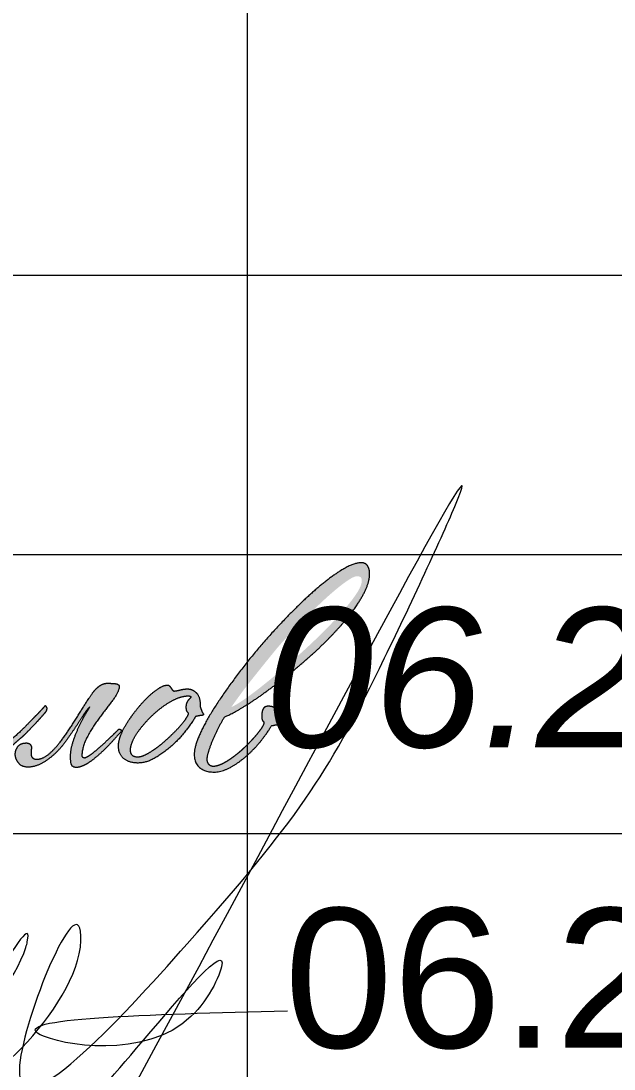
# Model space of a CAD drawing. Header units: millimetres. Extents: x 1982 to 10001982, y -1005230 to 4320529.
# Drawn here: x 2449517 to 2450578, y 1192359 to 1194237 of the extents above; entities that cross this region are included whole.
import ezdxf
from ezdxf.enums import TextEntityAlignment as Align

# ---------------------------------------------------------------- set-up
doc = ezdxf.new("R2010")
doc.units = ezdxf.units.MM
doc.layers.add('Level 50', color=7, linetype='Continuous', lineweight=0)
doc.layers.add('Level 63', color=7, linetype='Continuous', lineweight=0)
doc.styles.add('Arial', font='ariali.ttf')
doc.styles.add('GOST 2.304', font='cs_gost2304.shx')

# ---------------------------------------------------------------- blocks, each defined once
blk = doc.blocks.new('*U49')
at = {"layer": 'Level 63', "color": 7, "linetype": 'Continuous', "lineweight": 13}
blk.add_line((49.575, -23.7), (49.575, -29.2), dxfattribs=at)
at = {"layer": 'Level 63', "color": 7, "linetype": 'Continuous', "lineweight": 0}
for p, q in [((44.075, -26.7), (50.575, -26.7)), ((44.075, -27.2), (50.575, -27.2)), ((44.075, -27.7), (50.575, -27.7))]:
    blk.add_line(p, q, dxfattribs=at)
blk = doc.blocks.new('*U119')
at = {"linetype": 'Continuous', "lineweight": 0}
h = blk.add_hatch(color=5, dxfattribs=at)
edge = h.paths.add_edge_path()
edge.add_spline(control_points=[(557.8, -10.8), (560.6, -10.4), (562.9, -9.8), (565.3, -9.2), (566.5, -9.2)], knot_values=[0, 0, 0, 0.5, 0.5, 1, 1, 1], degree=2, periodic=0)
edge.add_spline(control_points=[(566.5, -9.2), (571.3, -8.4), (568.5, -5.2), (567.7, -4.4), (566.7, -1.7), (565.7, 1.1), (564.5, 4.3)], knot_values=[0, 0, 0, 0.333333, 0.333333, 0.666667, 0.666667, 1, 1, 1], degree=2, periodic=0)
edge.add_spline(control_points=[(564.5, 4.3), (564.5, 5.1), (564.7, 5.7), (564.9, 6.3), (564.9, 7.1), (564.9, 12.7), (562.5, 15.9), (560.2, 19), (552.6, 19), (547, 19), (544.8, 14.9), (542.7, 10.7), (542.7, 3.9), (542.7, -1.3), (544, -3), (545.4, -4.8), (546.2, -5.6)], knot_values=[0, 0, 0, 0.125, 0.125, 0.25, 0.25, 0.375, 0.375, 0.5, 0.5, 0.625, 0.625, 0.75, 0.75, 0.875, 0.875, 1, 1, 1], degree=2, periodic=0)
edge.add_spline(control_points=[(546.2, -5.6), (546.2, -8.8), (542.1, -15), (537.9, -21.1), (531.3, -28.7), (524.7, -36.3), (516.4, -44.2), (508, -52.2), (499.5, -58.5), (490.9, -64.9), (482.8, -69.1), (474.6, -73.3), (468.7, -73.3), (464.3, -73.3), (461.7, -70.3), (459.1, -67.3), (459.1, -61.7), (459.1, -57), (462.3, -47.4), (465.5, -37.9), (469.8, -27.9), (474.2, -18), (478.8, -9.4), (483.4, -0.9), (485.8, 2.7)], knot_values=[0, 0, 0, 0.083333, 0.083333, 0.166667, 0.166667, 0.25, 0.25, 0.333333, 0.333333, 0.416667, 0.416667, 0.5, 0.5, 0.583333, 0.583333, 0.666667, 0.666667, 0.75, 0.75, 0.833333, 0.833333, 0.916667, 0.916667, 1, 1, 1], degree=2, periodic=0)
edge.add_spline(control_points=[(485.8, 2.7), (497.3, 7.5), (513.4, 17.2), (529.5, 26.9), (547.6, 40.1), (565.7, 53.2), (585.2, 68.9), (604.7, 84.6), (623, 101.3), (640.5, 117.2), (656, 133.9), (671.5, 150.6), (683.1, 166.3), (694.6, 182), (701.4, 196.3), (708.2, 210.6), (708.2, 222.2)], knot_values=[0, 0, 0, 0.125, 0.125, 0.25, 0.25, 0.375, 0.375, 0.5, 0.5, 0.625, 0.625, 0.75, 0.75, 0.875, 0.875, 1, 1, 1], degree=2, periodic=0)
edge.add_spline(control_points=[(708.2, 222.2), (708.2, 230.1), (705, 234.7), (701.8, 239.3), (695, 239.3), (684.3, 239.3), (667.4, 229.3), (650.5, 219.4), (630.6, 202.5), (610.7, 185.6), (588.6, 163.3), (566.5, 141.1), (545.2, 116.6), (524, 92.2), (504.9, 66.7), (485.8, 41.3), (471, 18.2), (456.3, -4.9), (447.8, -23.9), (439.2, -43), (439.2, -55.4), (439.2, -68.5), (447.8, -75.2), (456.3, -82), (469.1, -82), (481.4, -82), (494.5, -74.8), (507.6, -67.7), (519.8, -56.9), (531.9, -46.2), (541.9, -33.7), (551.8, -21.1), (557.8, -10.8)], knot_values=[0, 0, 0, 0.0625, 0.0625, 0.125, 0.125, 0.1875, 0.1875, 0.25, 0.25, 0.3125, 0.3125, 0.375, 0.375, 0.4375, 0.4375, 0.5, 0.5, 0.5625, 0.5625, 0.625, 0.625, 0.6875, 0.6875, 0.75, 0.75, 0.8125, 0.8125, 0.875, 0.875, 0.9375, 0.9375, 1, 1, 1], degree=2, periodic=0)
edge = h.paths.add_edge_path(flags=16)
edge.add_spline(control_points=[(496, 17.6), (512.3, 41.1), (531, 64.5), (549.7, 88), (566.4, 108.3), (572.4, 115.4), (582.7, 126.6), (593.1, 137.7), (605, 149.9), (616.9, 162), (629.9, 174.3), (642.8, 186.7), (654.3, 196.4), (665.9, 206.2), (675, 212.3), (684.2, 218.5), (688.9, 218.5), (692.5, 218.5), (694.3, 217.1), (696.1, 215.7), (696.1, 211.3)], knot_values=[0, 0, 0, 0.1, 0.1, 0.2, 0.2, 0.3, 0.3, 0.4, 0.4, 0.5, 0.5, 0.6, 0.6, 0.7, 0.7, 0.8, 0.8, 0.9, 0.9, 1, 1, 1], degree=2, periodic=0)
edge.add_spline(control_points=[(696.1, 211.3), (696.1, 204.6), (689.3, 193.8), (682.6, 183.1), (671, 169.6), (659.5, 156), (644.6, 140.7), (629.7, 125.4), (613, 109.9), (595.4, 93.6), (577.7, 78.4), (560, 63.3), (544.3, 50.8), (528.6, 38.3), (515.9, 29.5), (503.1, 20.8), (496, 17.6)], knot_values=[0, 0, 0, 0.125, 0.125, 0.25, 0.25, 0.375, 0.375, 0.5, 0.5, 0.625, 0.625, 0.75, 0.75, 0.875, 0.875, 1, 1, 1], degree=2, periodic=0)
h = blk.add_hatch(color=5, dxfattribs=at)
edge = h.paths.add_edge_path()
edge.add_spline(control_points=[(210.3, 19.7), (208.7, 17.7), (205.1, 13.7), (201.5, 9.7), (196.4, 4.6), (191.2, -0.6), (185.2, -6.8), (179.3, -12.9), (173.3, -18.9), (162.2, -29.2), (152.2, -37.2), (142.3, -45.2), (137.9, -45.2), (134.7, -45.2), (133.7, -42.8), (132.7, -40.4), (132.7, -37.2), (132.7, -33.2), (134.3, -28), (135.9, -22.9), (137.9, -17.5), (139.9, -12.1), (141.5, -7.2), (143.1, -2.2), (143.1, 1.4), (143.1, 7), (140.1, 9.4), (137.1, 11.7), (132.3, 11.7), (130.3, 11.7), (126.3, 9.7)], knot_values=[0, 0, 0, 0.066667, 0.066667, 0.133333, 0.133333, 0.2, 0.2, 0.266667, 0.266667, 0.333333, 0.333333, 0.4, 0.4, 0.466667, 0.466667, 0.533333, 0.533333, 0.6, 0.6, 0.666667, 0.666667, 0.733333, 0.733333, 0.8, 0.8, 0.866667, 0.866667, 0.933333, 0.933333, 1, 1, 1], degree=2, periodic=0)
edge.add_spline(control_points=[(126.3, 9.7), (128.7, 13.7), (131.5, 18.9), (134.3, 24.1), (136.5, 29), (138.7, 34), (140.1, 38.2), (141.5, 42.4), (141.5, 44.8), (141.5, 53.9), (136.1, 58.3), (130.7, 62.7), (122.8, 62.7), (113.2, 62.7), (102.1, 56.1), (90.9, 49.5), (80, 39), (69.1, 28.4), (58.9, 15.1), (48.8, 1.8), (41, -12.1), (33.3, -26.1), (28.5, -39.2), (23.7, -52.3), (23.7, -62.3), (23.7, -68.2), (26.3, -73), (28.9, -77.8), (32.9, -77.8), (35.6, -77.8), (41.6, -73.6), (47.6, -69.4), (54.7, -63.7), (61.9, -57.9), (69.3, -51.3), (76.6, -44.8), (81.8, -40), (87, -35.2), (93.1, -29.8), (99.3, -24.5), (104.7, -19.9), (110, -15.3), (113.8, -12.1), (117.6, -9), (118, -9), (118.8, -9), (119.4, -9.7), (120, -10.5), (119.6, -11.7)], knot_values=[0, 0, 0, 0.041667, 0.041667, 0.083333, 0.083333, 0.125, 0.125, 0.166667, 0.166667, 0.208333, 0.208333, 0.25, 0.25, 0.291667, 0.291667, 0.333333, 0.333333, 0.375, 0.375, 0.416667, 0.416667, 0.458333, 0.458333, 0.5, 0.5, 0.541667, 0.541667, 0.583333, 0.583333, 0.625, 0.625, 0.666667, 0.666667, 0.708333, 0.708333, 0.75, 0.75, 0.791667, 0.791667, 0.833333, 0.833333, 0.875, 0.875, 0.916667, 0.916667, 0.958333, 0.958333, 1, 1, 1], degree=2, periodic=0)
edge.add_spline(control_points=[(119.6, -11.7), (118.8, -13.3), (117.4, -20.9), (116, -28.4), (116, -33.6), (116, -44), (119.2, -51.1), (122.4, -58.3), (129.5, -58.3), (134.3, -58.3), (140.7, -54.9), (147, -51.5), (153.2, -46.7), (159.4, -42), (165.1, -36.8), (170.9, -31.6), (175.3, -28), (179.3, -24.5), (185.2, -18.3), (191.2, -12.1), (197, -6), (202.7, 0.2), (207.1, 5.2), (211.5, 10.1), (212.3, 11.3)], knot_values=[0, 0, 0, 0.083333, 0.083333, 0.166667, 0.166667, 0.25, 0.25, 0.333333, 0.333333, 0.416667, 0.416667, 0.5, 0.5, 0.583333, 0.583333, 0.666667, 0.666667, 0.75, 0.75, 0.833333, 0.833333, 0.916667, 0.916667, 1, 1, 1], degree=2, periodic=0)
edge.add_spline(control_points=[(212.3, 11.3), (214.3, 15.7), (212.9, 17.7), (211.5, 19.7), (210.3, 19.7)], knot_values=[0, 0, 0, 0.5, 0.5, 1, 1, 1], degree=2, periodic=0)
edge = h.paths.add_edge_path(flags=16)
edge.add_spline(control_points=[(113.6, 10.9), (112, 9), (110.4, 7.6), (108.8, 6.2), (108.8, 5.4), (108.8, 4.6), (110.8, 3.4), (112.8, 2.2), (115.6, 1.4)], knot_values=[0, 0, 0, 0.25, 0.25, 0.5, 0.5, 0.75, 0.75, 1, 1, 1], degree=2, periodic=0)
edge.add_spline(control_points=[(115.6, 1.4), (109.6, -3.8), (102.9, -10.1), (96.1, -16.5), (89, -22.9), (82.2, -28.8), (73.8, -36.2), (65.5, -43.6), (57.7, -49.7), (50, -55.9), (44.2, -60.1), (38.4, -64.2), (37.2, -64.2), (36, -64.2), (36, -60.3), (36, -53.9), (42.4, -42), (48.8, -30), (60.3, -14.9), (69.1, -3.4), (79.4, 8.2), (89.7, 19.7), (99.7, 28.6), (109.6, 37.6), (117.6, 43.2), (125.6, 48.7), (129.5, 48.7), (133.1, 48.7), (133.1, 45.2)], knot_values=[0, 0, 0, 0.071429, 0.071429, 0.142857, 0.142857, 0.214286, 0.214286, 0.285714, 0.285714, 0.357143, 0.357143, 0.428571, 0.428571, 0.5, 0.5, 0.571429, 0.571429, 0.642857, 0.642857, 0.714286, 0.714286, 0.785714, 0.785714, 0.857143, 0.857143, 0.928571, 0.928571, 1, 1, 1], degree=2, periodic=0)
edge.add_spline(control_points=[(133.1, 45.2), (133.1, 43.6), (130.3, 38.4), (127.5, 33.2), (124.2, 27.5), (120.8, 21.7), (117.6, 16.7), (114.4, 11.7), (113.6, 10.9)], knot_values=[0, 0, 0, 0.25, 0.25, 0.5, 0.5, 0.75, 0.75, 1, 1, 1], degree=2, periodic=0)
h = blk.add_hatch(color=5, dxfattribs=at)
edge = h.paths.add_edge_path()
edge.add_line((189.7, -44.9), (189.7, -43.4))
edge.add_spline(control_points=[(189.7, -43.4), (188.1, -39), (185.5, -38), (182.9, -37), (180.1, -37.4), (171.8, -37.8), (168, -43.8), (164.2, -49.8), (164.8, -56.5), (165.4, -63.3), (170.4, -68.9), (175.3, -74.5), (185.3, -74.5), (197.2, -73.7), (207.6, -67.4), (217.9, -61.2), (227.1, -52.3), (236.2, -43.3), (243.8, -32.6), (251.3, -21.8), (257.9, -11.9), (264.5, -1.9), (269.7, 6.2), (274.9, 14.4), (279.3, 18.3)], knot_values=[0, 0, 0, 0.083333, 0.083333, 0.166667, 0.166667, 0.25, 0.25, 0.333333, 0.333333, 0.416667, 0.416667, 0.5, 0.5, 0.583333, 0.583333, 0.666667, 0.666667, 0.75, 0.75, 0.833333, 0.833333, 0.916667, 0.916667, 1, 1, 1], degree=2, periodic=0)
edge.add_spline(control_points=[(279.3, 18.3), (278.1, 16.4), (272.9, 7.6), (267.7, -1.1), (262.3, -12.7), (256.9, -24.2), (252.9, -37.1), (248.9, -50.1), (249.7, -60.8)], knot_values=[0, 0, 0, 0.25, 0.25, 0.5, 0.5, 0.75, 0.75, 1, 1, 1], degree=2, periodic=0)
edge.add_spline(control_points=[(249.7, -60.8), (249.3, -70.8), (253.1, -73.5), (256.9, -76.1), (263.7, -74.1), (272.1, -71.7), (280.8, -65.2), (289.6, -58.8), (297.9, -50.9), (306.3, -42.9), (313.7, -34.8), (321, -26.6), (326.6, -20.6)], knot_values=[0, 0, 0, 0.166667, 0.166667, 0.333333, 0.333333, 0.5, 0.5, 0.666667, 0.666667, 0.833333, 0.833333, 1, 1, 1], degree=2, periodic=0)
edge.add_spline(control_points=[(326.6, -20.6), (327.8, -17.5), (326.2, -16.7), (324.6, -15.9), (323.4, -16.3)], knot_values=[0, 0, 0, 0.5, 0.5, 1, 1, 1], degree=2, periodic=0)
edge.add_spline(control_points=[(323.4, -16.3), (320.6, -19), (313.7, -25.8), (306.7, -32.6), (298.9, -39.7), (291.2, -46.9), (283.4, -52.9), (275.7, -58.8), (271.3, -60)], knot_values=[0, 0, 0, 0.25, 0.25, 0.5, 0.5, 0.75, 0.75, 1, 1, 1], degree=2, periodic=0)
edge.add_spline(control_points=[(271.3, -60), (265.7, -59.2), (266.9, -54.9)], knot_values=[0, 0, 0, 1, 1, 1], degree=2, periodic=0)
edge.add_spline(control_points=[(266.9, -54.9), (268.1, -40.5), (276.1, -26.2), (284, -11.9), (293.8, 1.2), (303.5, 14.4), (312.1, 25.3), (320.6, 36.3), (323, 43.8), (325.4, 49.8), (323.4, 51.6), (321.4, 53.4), (317.4, 53.8), (311.9, 54.2), (307.5, 54.4), (303.1, 54.6), (298.5, 52.8), (294, 51), (288.8, 45.8), (283.6, 40.6), (277.3, 30.7)], knot_values=[0, 0, 0, 0.1, 0.1, 0.2, 0.2, 0.3, 0.3, 0.4, 0.4, 0.5, 0.5, 0.6, 0.6, 0.7, 0.7, 0.8, 0.8, 0.9, 0.9, 1, 1, 1], degree=2, periodic=0)
edge.add_spline(control_points=[(277.3, 30.7), (267.7, 15.6), (257.5, -0.7), (247.4, -17.1), (237.4, -30.8), (227.5, -44.5), (217.5, -53.3), (207.6, -62), (197.6, -62.4), (193.2, -62.4), (190.5, -59.2), (187.7, -56.1), (189.7, -44.9)], knot_values=[0, 0, 0, 0.166667, 0.166667, 0.333333, 0.333333, 0.5, 0.5, 0.666667, 0.666667, 0.833333, 0.833333, 1, 1, 1], degree=2, periodic=0)
h = blk.add_hatch(color=5, dxfattribs=at)
edge = h.paths.add_edge_path()
edge.add_line((448.3, 18.5), (448.3, 20.9))
edge.add_spline(control_points=[(448.3, 20.9), (448.3, 34), (442.3, 39.8), (436.4, 45.6), (428.8, 45.6), (423.6, 45.6), (417.3, 44), (410.9, 42.4), (408.1, 42.4), (406.9, 42.4), (405.9, 43.8), (404.9, 45.2), (403.7, 46.9), (402.5, 48.7), (401.4, 50.1), (400.2, 51.5), (398.2, 51.5), (392.6, 51.5), (385, 46.7), (377.5, 42), (369.1, 34), (360.8, 26.1), (352.6, 16.1), (344.5, 6.2), (337.7, -4.1), (330.9, -14.5), (327, -24.4), (323, -34.3), (323, -41.9), (323, -55), (331.5, -61.6), (340.1, -68.1), (352.8, -68.1), (365.1, -68.1), (378.3, -60.8), (391.4, -53.4), (403.5, -42.7), (415.7, -32), (425.6, -19.4), (435.6, -6.9), (441.5, 3.4)], knot_values=[0, 0, 0, 0.05, 0.05, 0.1, 0.1, 0.15, 0.15, 0.2, 0.2, 0.25, 0.25, 0.3, 0.3, 0.35, 0.35, 0.4, 0.4, 0.45, 0.45, 0.5, 0.5, 0.55, 0.55, 0.6, 0.6, 0.65, 0.65, 0.7, 0.7, 0.75, 0.75, 0.8, 0.8, 0.85, 0.85, 0.9, 0.9, 0.95, 0.95, 1, 1, 1], degree=2, periodic=0)
edge.add_spline(control_points=[(441.5, 3.4), (444.3, 3.8), (446.7, 4.4), (449.1, 5), (450.3, 5), (455.1, 5), (452.3, 8.6)], knot_values=[0, 0, 0, 0.333333, 0.333333, 0.666667, 0.666667, 1, 1, 1], degree=2, periodic=0)
edge.add_spline(control_points=[(452.3, 8.6), (451.5, 9.4), (450.5, 12.4), (449.5, 15.3), (448.3, 18.5)], knot_values=[0, 0, 0, 0.5, 0.5, 1, 1, 1], degree=2, periodic=0)
edge = h.paths.add_edge_path(flags=16)
edge.add_spline(control_points=[(430.1, 8.6), (430.1, 5.5), (425.9, -0.7), (421.7, -6.9), (414.8, -14.5), (407.8, -22), (399.2, -30), (390.7, -38), (382.1, -44.4), (373.6, -50.7), (365.8, -54.9), (358.1, -59.1), (352.5, -59.1), (341.4, -59.1), (341.4, -47.9), (341.4, -41.6), (345.5, -32.8), (349.7, -24), (356.9, -14.9), (364, -5.7), (373.2, 3.3), (382.3, 12.2), (392.1, 19.2), (401.8, 26.2), (411.8, 30.6), (421.7, 34.9), (430.1, 34.9), (434.1, 34.9), (434.1, 33.3)], knot_values=[0, 0, 0, 0.071429, 0.071429, 0.142857, 0.142857, 0.214286, 0.214286, 0.285714, 0.285714, 0.357143, 0.357143, 0.428571, 0.428571, 0.5, 0.5, 0.571429, 0.571429, 0.642857, 0.642857, 0.714286, 0.714286, 0.785714, 0.785714, 0.857143, 0.857143, 0.928571, 0.928571, 1, 1, 1], degree=2, periodic=0)
edge.add_spline(control_points=[(434.1, 33.3), (434.1, 32.5), (430.3, 28.6), (426.5, 24.6), (426.5, 17.8), (426.5, 12.6), (427.9, 11), (429.3, 9.4), (430.1, 8.6)], knot_values=[0, 0, 0, 0.25, 0.25, 0.5, 0.5, 0.75, 0.75, 1, 1, 1], degree=2, periodic=0)
at = {"color": 5, "linetype": 'Continuous', "lineweight": 0, "flags": 128}
for points in [[(448.3, 20.9), (448.3, 18.5)], [(189.7, -43.4), (189.7, -44.9)]]:
    blk.add_lwpolyline(points, dxfattribs=at)
at = {"color": 5, "linetype": 'Continuous', "lineweight": 0}
for points, knots in [([(708.2, 222.2), (708.2, 210.6), (701.4, 196.3), (694.6, 182), (683.1, 166.3), (671.5, 150.6), (656, 133.9), (640.5, 117.2), (623, 101.3), (604.7, 84.6), (585.2, 68.9), (565.7, 53.2), (547.6, 40.1), (529.5, 26.9), (513.4, 17.2), (497.3, 7.5), (485.8, 2.7), (483.4, -0.9), (478.8, -9.4), (474.2, -18), (469.8, -27.9), (465.5, -37.9), (462.3, -47.4), (459.1, -57), (459.1, -61.7), (459.1, -67.3), (461.7, -70.3), (464.3, -73.3), (468.7, -73.3), (474.6, -73.3), (482.8, -69.1), (490.9, -64.9), (499.5, -58.5), (508, -52.2), (516.4, -44.2), (524.7, -36.3), (531.3, -28.7), (537.9, -21.1), (542.1, -15), (546.2, -8.8), (546.2, -5.6), (545.4, -4.8), (544, -3), (542.7, -1.3), (542.7, 3.9), (542.7, 10.7), (544.8, 14.9), (547, 19), (552.6, 19), (560.2, 19), (562.5, 15.9), (564.9, 12.7), (564.9, 7.1), (564.9, 6.3), (564.7, 5.7), (564.5, 5.1), (564.5, 4.3), (565.7, 1.1), (566.7, -1.7), (567.7, -4.4), (568.5, -5.2), (571.3, -8.4), (566.5, -9.2), (565.3, -9.2), (562.9, -9.8), (560.6, -10.4), (557.8, -10.8), (551.8, -21.1), (541.9, -33.7), (531.9, -46.2), (519.8, -56.9), (507.6, -67.7), (494.5, -74.8), (481.4, -82), (469.1, -82), (456.3, -82), (447.8, -75.2), (439.2, -68.5), (439.2, -55.4), (439.2, -43), (447.8, -23.9), (456.3, -4.9), (471, 18.2), (485.8, 41.3), (504.9, 66.7), (524, 92.2), (545.2, 116.6), (566.5, 141.1), (588.6, 163.3), (610.7, 185.6), (630.6, 202.5), (650.5, 219.4), (667.4, 229.3), (684.3, 239.3), (695, 239.3), (701.8, 239.3), (705, 234.7), (708.2, 230.1), (708.2, 222.2)], [0, 0, 0, 0.020408, 0.020408, 0.040816, 0.040816, 0.061224, 0.061224, 0.081633, 0.081633, 0.102041, 0.102041, 0.122449, 0.122449, 0.142857, 0.142857, 0.163265, 0.163265, 0.183673, 0.183673, 0.204082, 0.204082, 0.22449, 0.22449, 0.244898, 0.244898, 0.265306, 0.265306, 0.285714, 0.285714, 0.306122, 0.306122, 0.326531, 0.326531, 0.346939, 0.346939, 0.367347, 0.367347, 0.387755, 0.387755, 0.408163, 0.408163, 0.428571, 0.428571, 0.44898, 0.44898, 0.469388, 0.469388, 0.489796, 0.489796, 0.510204, 0.510204, 0.530612, 0.530612, 0.55102, 0.55102, 0.571429, 0.571429, 0.591837, 0.591837, 0.612245, 0.612245, 0.632653, 0.632653, 0.653061, 0.653061, 0.673469, 0.673469, 0.693878, 0.693878, 0.714286, 0.714286, 0.734694, 0.734694, 0.755102, 0.755102, 0.77551, 0.77551, 0.795918, 0.795918, 0.816327, 0.816327, 0.836735, 0.836735, 0.857143, 0.857143, 0.877551, 0.877551, 0.897959, 0.897959, 0.918367, 0.918367, 0.938776, 0.938776, 0.959184, 0.959184, 0.979592, 0.979592, 1, 1, 1]), ([(212.3, 11.3), (211.5, 10.1), (207.1, 5.2), (202.7, 0.2), (197, -6), (191.2, -12.1), (185.2, -18.3), (179.3, -24.5), (175.3, -28), (170.9, -31.6), (165.1, -36.8), (159.4, -42), (153.2, -46.7), (147, -51.5), (140.7, -54.9), (134.3, -58.3), (129.5, -58.3), (122.4, -58.3), (119.2, -51.1), (116, -44), (116, -33.6), (116, -28.4), (117.4, -20.9), (118.8, -13.3), (119.6, -11.7), (120, -10.5), (119.4, -9.7), (118.8, -9), (118, -9), (117.6, -9), (113.8, -12.1), (110, -15.3), (104.7, -19.9), (99.3, -24.5), (93.1, -29.8), (87, -35.2), (81.8, -40), (76.6, -44.8), (69.3, -51.3), (61.9, -57.9), (54.7, -63.7), (47.6, -69.4), (41.6, -73.6), (35.6, -77.8), (32.9, -77.8), (28.9, -77.8), (26.3, -73), (23.7, -68.2), (23.7, -62.3), (23.7, -52.3), (28.5, -39.2), (33.3, -26.1), (41, -12.1), (48.8, 1.8), (58.9, 15.1), (69.1, 28.4), (80, 39), (90.9, 49.5), (102.1, 56.1), (113.2, 62.7), (122.8, 62.7), (130.7, 62.7), (136.1, 58.3), (141.5, 53.9), (141.5, 44.8), (141.5, 42.4), (140.1, 38.2), (138.7, 34), (136.5, 29), (134.3, 24.1), (131.5, 18.9), (128.7, 13.7), (126.3, 9.7), (130.3, 11.7), (132.3, 11.7), (137.1, 11.7), (140.1, 9.4), (143.1, 7), (143.1, 1.4), (143.1, -2.2), (141.5, -7.2), (139.9, -12.1), (137.9, -17.5), (135.9, -22.9), (134.3, -28), (132.7, -33.2), (132.7, -37.2), (132.7, -40.4), (133.7, -42.8), (134.7, -45.2), (137.9, -45.2), (142.3, -45.2), (152.2, -37.2), (162.2, -29.2), (173.3, -18.9), (179.3, -12.9), (185.2, -6.8), (191.2, -0.6), (196.4, 4.6), (201.5, 9.7), (205.1, 13.7), (208.7, 17.7), (210.3, 19.7), (211.5, 19.7), (212.9, 17.7), (214.3, 15.7), (212.3, 11.3)], [0, 0, 0, 0.018868, 0.018868, 0.037736, 0.037736, 0.056604, 0.056604, 0.075472, 0.075472, 0.09434, 0.09434, 0.113208, 0.113208, 0.132075, 0.132075, 0.150943, 0.150943, 0.169811, 0.169811, 0.188679, 0.188679, 0.207547, 0.207547, 0.226415, 0.226415, 0.245283, 0.245283, 0.264151, 0.264151, 0.283019, 0.283019, 0.301887, 0.301887, 0.320755, 0.320755, 0.339623, 0.339623, 0.358491, 0.358491, 0.377358, 0.377358, 0.396226, 0.396226, 0.415094, 0.415094, 0.433962, 0.433962, 0.45283, 0.45283, 0.471698, 0.471698, 0.490566, 0.490566, 0.509434, 0.509434, 0.528302, 0.528302, 0.54717, 0.54717, 0.566038, 0.566038, 0.584906, 0.584906, 0.603774, 0.603774, 0.622642, 0.622642, 0.641509, 0.641509, 0.660377, 0.660377, 0.679245, 0.679245, 0.698113, 0.698113, 0.716981, 0.716981, 0.735849, 0.735849, 0.754717, 0.754717, 0.773585, 0.773585, 0.792453, 0.792453, 0.811321, 0.811321, 0.830189, 0.830189, 0.849057, 0.849057, 0.867925, 0.867925, 0.886792, 0.886792, 0.90566, 0.90566, 0.924528, 0.924528, 0.943396, 0.943396, 0.962264, 0.962264, 0.981132, 0.981132, 1, 1, 1]), ([(277.3, 30.7), (283.6, 40.6), (288.8, 45.8), (294, 51), (298.5, 52.8), (303.1, 54.6), (307.5, 54.4), (311.9, 54.2), (317.4, 53.8), (321.4, 53.4), (323.4, 51.6), (325.4, 49.8), (323, 43.8), (320.6, 36.3), (312.1, 25.3), (303.5, 14.4), (293.8, 1.2), (284, -11.9), (276.1, -26.2), (268.1, -40.5), (266.9, -54.9), (265.7, -59.2), (271.3, -60), (275.7, -58.8), (283.4, -52.9), (291.2, -46.9), (298.9, -39.7), (306.7, -32.6), (313.7, -25.8), (320.6, -19), (323.4, -16.3), (324.6, -15.9), (326.2, -16.7), (327.8, -17.5), (326.6, -20.6), (321, -26.6), (313.7, -34.8), (306.3, -42.9), (297.9, -50.9), (289.6, -58.8), (280.8, -65.2), (272.1, -71.7), (263.7, -74.1), (256.9, -76.1), (253.1, -73.5), (249.3, -70.8), (249.7, -60.8), (248.9, -50.1), (252.9, -37.1), (256.9, -24.2), (262.3, -12.7), (267.7, -1.1), (272.9, 7.6), (278.1, 16.4), (279.3, 18.3), (274.9, 14.4), (269.7, 6.2), (264.5, -1.9), (257.9, -11.9), (251.3, -21.8), (243.8, -32.6), (236.2, -43.3), (227.1, -52.3), (217.9, -61.2), (207.6, -67.4), (197.2, -73.7), (185.3, -74.5), (175.3, -74.5), (170.4, -68.9), (165.4, -63.3), (164.8, -56.5), (164.2, -49.8), (168, -43.8), (171.8, -37.8), (180.1, -37.4), (182.9, -37), (185.5, -38), (188.1, -39), (189.7, -43.4)], [0, 0, 0, 0.025641, 0.025641, 0.051282, 0.051282, 0.076923, 0.076923, 0.102564, 0.102564, 0.128205, 0.128205, 0.153846, 0.153846, 0.179487, 0.179487, 0.205128, 0.205128, 0.230769, 0.230769, 0.25641, 0.25641, 0.282051, 0.282051, 0.307692, 0.307692, 0.333333, 0.333333, 0.358974, 0.358974, 0.384615, 0.384615, 0.410256, 0.410256, 0.435897, 0.435897, 0.461538, 0.461538, 0.487179, 0.487179, 0.512821, 0.512821, 0.538462, 0.538462, 0.564103, 0.564103, 0.589744, 0.589744, 0.615385, 0.615385, 0.641026, 0.641026, 0.666667, 0.666667, 0.692308, 0.692308, 0.717949, 0.717949, 0.74359, 0.74359, 0.769231, 0.769231, 0.794872, 0.794872, 0.820513, 0.820513, 0.846154, 0.846154, 0.871795, 0.871795, 0.897436, 0.897436, 0.923077, 0.923077, 0.948718, 0.948718, 0.974359, 0.974359, 1, 1, 1]), ([(452.3, 8.6), (455.1, 5), (450.3, 5), (449.1, 5), (446.7, 4.4), (444.3, 3.8), (441.5, 3.4), (435.6, -6.9), (425.6, -19.4), (415.7, -32), (403.5, -42.7), (391.4, -53.4), (378.3, -60.8), (365.1, -68.1), (352.8, -68.1), (340.1, -68.1), (331.5, -61.6), (323, -55), (323, -41.9), (323, -34.3), (327, -24.4), (330.9, -14.5), (337.7, -4.1), (344.5, 6.2), (352.6, 16.1), (360.8, 26.1), (369.1, 34), (377.5, 42), (385, 46.7), (392.6, 51.5), (398.2, 51.5), (400.2, 51.5), (401.4, 50.1), (402.5, 48.7), (403.7, 46.9), (404.9, 45.2), (405.9, 43.8), (406.9, 42.4), (408.1, 42.4), (410.9, 42.4), (417.3, 44), (423.6, 45.6), (428.8, 45.6), (436.4, 45.6), (442.3, 39.8), (448.3, 34), (448.3, 20.9)], [0, 0, 0, 0.043478, 0.043478, 0.086957, 0.086957, 0.130435, 0.130435, 0.173913, 0.173913, 0.217391, 0.217391, 0.26087, 0.26087, 0.304348, 0.304348, 0.347826, 0.347826, 0.391304, 0.391304, 0.434783, 0.434783, 0.478261, 0.478261, 0.521739, 0.521739, 0.565217, 0.565217, 0.608696, 0.608696, 0.652174, 0.652174, 0.695652, 0.695652, 0.73913, 0.73913, 0.782609, 0.782609, 0.826087, 0.826087, 0.869565, 0.869565, 0.913043, 0.913043, 0.956522, 0.956522, 1, 1, 1]), ([(434.1, 33.3), (434.1, 34.9), (430.1, 34.9), (421.7, 34.9), (411.8, 30.6), (401.8, 26.2), (392.1, 19.2), (382.3, 12.2), (373.2, 3.3), (364, -5.7), (356.9, -14.9), (349.7, -24), (345.5, -32.8), (341.4, -41.6), (341.4, -47.9), (341.4, -59.1), (352.5, -59.1), (358.1, -59.1), (365.8, -54.9), (373.6, -50.7), (382.1, -44.4), (390.7, -38), (399.2, -30), (407.8, -22), (414.8, -14.5), (421.7, -6.9), (425.9, -0.7), (430.1, 5.5), (430.1, 8.6), (429.3, 9.4), (427.9, 11), (426.5, 12.6), (426.5, 17.8), (426.5, 24.6), (430.3, 28.6), (434.1, 32.5), (434.1, 33.3)], [0, 0, 0, 0.055556, 0.055556, 0.111111, 0.111111, 0.166667, 0.166667, 0.222222, 0.222222, 0.277778, 0.277778, 0.333333, 0.333333, 0.388889, 0.388889, 0.444444, 0.444444, 0.5, 0.5, 0.555556, 0.555556, 0.611111, 0.611111, 0.666667, 0.666667, 0.722222, 0.722222, 0.777778, 0.777778, 0.833333, 0.833333, 0.888889, 0.888889, 0.944444, 0.944444, 1, 1, 1]), ([(189.7, -44.9), (187.7, -56.1), (190.5, -59.2), (193.2, -62.4), (197.6, -62.4), (207.6, -62), (217.5, -53.3), (227.5, -44.5), (237.4, -30.8), (247.4, -17.1), (257.5, -0.7), (267.7, 15.6), (277.3, 30.7)], [0, 0, 0, 0.166667, 0.166667, 0.333333, 0.333333, 0.5, 0.5, 0.666667, 0.666667, 0.833333, 0.833333, 1, 1, 1]), ([(448.3, 18.5), (449.5, 15.3), (450.5, 12.4), (451.5, 9.4), (452.3, 8.6)], [0, 0, 0, 0.5, 0.5, 1, 1, 1])]:
    blk.add_open_spline(points, degree=2, knots=knots, dxfattribs=at)

msp = doc.modelspace()

# ---------------------------------------------------------------- linework, layer by layer
at = {"color": 5, "linetype": 'Continuous', "lineweight": 0}
msp.add_spline([(2448426.057, 1192272.063), (2448528.723, 1192506.881), (2448553.906, 1192600.867), (2448553.906, 1192654.071), (2448522.679, 1192685.298), (2448473.399, 1192685.298), (2448396.052, 1192640.642), (2448341.3, 1192570.854), (2448326.848, 1192530.466), (2448326.848, 1192461.849), (2448343.896, 1192398.227), (2448386.732, 1192337.529), (2448435.994, 1192309.088), (2448502.757, 1192297.945), (2448570.809, 1192316.179), (2448629.285, 1192342.775), (2448669.392, 1192373.775), (2448740.756, 1192497.381), (2448806.95, 1192633.444), (2448860.675, 1192743.872), (2448916.905, 1192841.264), (2448954.118, 1192893.425), (2448971.482, 1192898.078), (2448978.176, 1192873.097), (2448967.164, 1192832), (2448934.691, 1192787.16), (2448743.464, 1192418.729), (2448682.696, 1192313.476), (2448637.182, 1192287.198), (2448625.008, 1192308.283), (2448619.355, 1192329.382), (2448611.863, 1192404.852), (2448644.987, 1192528.471), (2448739.829, 1192735.165), (2448838.091, 1192905.36), (2448741.037, 1192708.047), (2448804.18, 1192763.64), (2448675.407, 1192540.6), (2448776.158, 1192671.124), (2448850.329, 1192713.947), (2448906.575, 1192698.876), (2448933.373, 1192638.747), (2448941.283, 1192541.827), (2448870.504, 1192319.007), (2448782.737, 1192254.718), (2448718.178, 1192227.785), (2448618.973, 1192224.032), (2448550.195, 1192253.194), (2448537.68, 1192274.87), (2448530.124, 1192325.485), (2448543.891, 1192376.867), (2448619.607, 1192404.451), (2448772.509, 1192541.425), (2448657.015, 1192314.196), (2448716.474, 1192348.524), (2448870.711, 1192502.762), (2448882.83, 1192547.991), (2448757.663, 1192331.195), (2448890.628, 1192432.18), (2448958.985, 1192555.09), (2448841.631, 1192322.062), (2449003.498, 1192449.659), (2449061.955, 1192555.09), (2448938.749, 1192337.512), (2449104.86, 1192443.519), (2449171.338, 1192555.09), (2449061.545, 1192335.239), (2449231.417, 1192471.734), (2449278.928, 1192555.09), (2449177.312, 1192338.439), (2449374.903, 1192530.481), (2449379.774, 1192542.696), (2449281.305, 1192350.388), (2449525.464, 1192577.349), (2449528.129, 1192587.295), (2449404.045, 1192346.834), (2449623.116, 1192577.441), (2449623.116, 1192606.386), (2449513.907, 1192358.549), (2449814.162, 1192583.405), (2450158.22, 1193076.483), (2450293.175, 1193367.003), (2449315.675, 1191673.923), (2449498.788, 1192105.904), (2449723.523, 1192396.496), (2449876.665, 1192549.638), (2449821.048, 1192453.306), (2449550.982, 1192420.936), (2449993.681, 1192463.5)], degree=3, dxfattribs=at)

# ---------------------------------------------------------------- block references
at = {"color": 5, "linetype": 'Continuous', "lineweight": 0, "xscale": 1.166982693817973, "yscale": 1.166982693817973}
msp.add_blockref('*U119', (2449314.322, 1192986.939), dxfattribs=at)
at = {"layer": 'Level 50', "color": 7, "linetype": 'Continuous', "lineweight": 13, "xscale": 1000, "yscale": 1000, "zscale": 1000}
msp.add_blockref('*U49', (2400346.849, 1220481.21), dxfattribs=at)

# ---------------------------------------------------------------- texts
at = {"color": 18, "linetype": 'Continuous', "lineweight": 13, "true_color": 0x000000, "style": 'Arial'}
msp.add_text('06.22', height=250, dxfattribs=at).set_placement((2450390.122, 1193185.722), align=Align.TOP_CENTER)
at = {"color": 7, "linetype": 'Continuous', "lineweight": 30, "insert": (2449988.176, 1192647.477), "char_height": 250, "attachment_point": 1, "line_spacing_factor": 0.72, "style": 'GOST 2.304'}
msp.add_mtext('{\\fArial|b0|i0|c204|p39;06.22}', dxfattribs=at)

doc.saveas('drawing.dxf')
